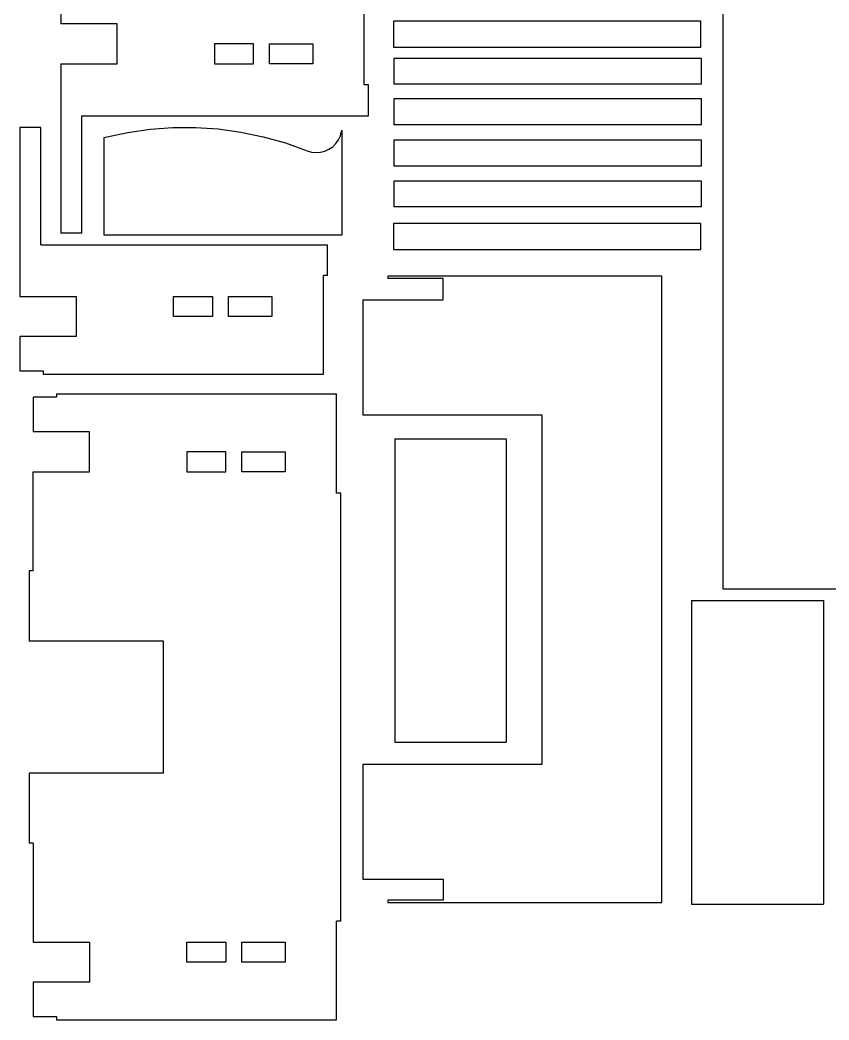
# Model space of a CAD drawing. Extents: x -2756 to 2933, y -1489 to 1592.
# Drawn here: x -551 to 630, y -1013 to 447 of the extents above; entities that cross this region are included whole.
import ezdxf

# ---------------------------------------------------------------- set-up
doc = ezdxf.new("R2010")
doc.units = 0
doc.layers.get('0').update_dxf_attribs({"linetype": 'CONTINUOUS'})

msp = doc.modelspace()

# ---------------------------------------------------------------- linework, layer by layer
for p, q in [((474.8, 530.2), (474.8, -383.6)), ((-48.6, 351.9), (-48.6, 496.6)), ((-491.4, 491.6), (-491.4, 441)), ((-409.4, 441), (-491.4, 441)), ((-409.4, 382.7), (-409.4, 441)), ((-6, 444.8), (-6, 406.8)), ((442.7, 444.8), (-6, 444.8)), ((442.7, 406.8), (442.7, 444.8)), ((-267.4, 412), (-267.4, 382.9)), ((-210.4, 412), (-267.4, 412)), ((-210.4, 382.9), (-210.4, 412)), ((-186.9, 382.9), (-186.9, 412)), ((-186.9, 412), (-123.7, 412)), ((-123.7, 412), (-123.7, 382.9)), ((-6, 406.8), (442.7, 406.8)), ((-491.4, 382.7), (-491.4, 135.6)), ((-491.4, 382.7), (-409.4, 382.7)), ((-267.4, 382.9), (-210.4, 382.9)), ((-123.7, 382.9), (-186.9, 382.9)), ((443.4, 390.6), (-5.4, 390.6)), ((-5.4, 390.6), (-5.4, 352.9)), ((443.4, 352.9), (443.4, 390.6)), ((-42.6, 351.9), (-48.6, 351.9)), ((-42.6, 306.6), (-42.6, 351.9)), ((443.4, 352.9), (-5.4, 352.9)), ((443.4, 331.4), (-5.4, 331.4)), ((-5.4, 331.4), (-5.4, 293.7)), ((443.4, 293.7), (443.4, 331.4)), ((-460.8, 306.6), (-42.6, 306.6)), ((-460.8, 135.6), (-460.8, 306.6)), ((443.4, 293.7), (-5.4, 293.7)), ((-520.6, 289.8), (-551.2, 289.8)), ((-551.2, 289.8), (-551.2, 43.2)), ((-520.6, 118.7), (-520.6, 289.8)), ((-426.6, 275.6), (-394, 282.6)), ((-394, 282.6), (-361.1, 287.2)), ((-361.1, 287.2), (-328, 289.6)), ((-328, 289.6), (-294.8, 289.7)), ((-294.8, 289.7), (-261.7, 287.6)), ((-261.7, 287.6), (-228.7, 283.1)), ((-228.7, 283.1), (-196.1, 276.3)), ((-86.2, 271.8), (-83.4, 277.7)), ((-83.4, 277.7), (-81.7, 284.1)), ((-81.7, 284.1), (-81.6, 285.8)), ((-81.6, 285.8), (-81.6, 132.8)), ((-428.2, 275.1), (-426.6, 275.6)), ((-428.2, 132.8), (-428.2, 275.1)), ((-196.1, 276.3), (-163.8, 267.3)), ((-163.8, 267.3), (-132.1, 255.9)), ((-94.7, 261.7), (-90, 266.4)), ((-90, 266.4), (-86.2, 271.8)), ((443.4, 271.2), (-5.4, 271.2)), ((-5.4, 271.2), (-5.4, 233.5)), ((443.4, 233.5), (443.4, 271.2)), ((-132.1, 255.9), (-125.7, 254)), ((-125.7, 254), (-119.2, 253.3)), ((-119.2, 253.3), (-112.7, 253.7)), ((-112.7, 253.7), (-106.3, 255.3)), ((-106.3, 255.3), (-100.2, 258)), ((-100.2, 258), (-94.7, 261.7)), ((443.4, 233.5), (-5.4, 233.5)), ((443.4, 211.6), (-5.4, 211.6)), ((-5.4, 211.6), (-5.4, 173.9)), ((443.4, 173.9), (443.4, 211.6)), ((443.4, 173.9), (-5.4, 173.9)), ((-6, 149.8), (-6, 111.8)), ((442.7, 149.8), (-6, 149.8)), ((442.7, 111.8), (442.7, 149.8)), ((-460.8, 135.6), (-491.4, 135.6)), ((-81.6, 132.8), (-428.2, 132.8)), ((-520.6, 118.7), (-102.4, 118.7)), ((-102.4, 73.9), (-102.4, 118.7)), ((-6, 111.8), (442.7, 111.8)), ((-108.4, -70.4), (-108.4, 73.9)), ((-102.4, 73.9), (-108.4, 73.9)), ((385.8, 72.6), (-14.4, 72.6)), ((-14.4, 72.6), (-14.4, 69.3)), ((66.4, 69.3), (-14.4, 69.3)), ((66.4, 38.1), (66.4, 69.3)), ((385.8, -841.2), (385.8, 72.6)), ((-551.2, 43.2), (-469.2, 43.2)), ((-469.2, 43.2), (-469.2, -15.1)), ((-327.2, 14), (-327.2, 43)), ((-327.2, 43), (-270.2, 43)), ((-270.2, 43), (-270.2, 14)), ((-246.8, 43), (-183.4, 43)), ((-246.8, 14), (-246.8, 43)), ((-183.4, 43), (-183.4, 14)), ((-51, 38.1), (66.4, 38.1)), ((-51, 38.1), (-51, -129.4)), ((-270.2, 14), (-327.2, 14)), ((-183.4, 14), (-246.8, 14)), ((-551.2, -15.1), (-551.2, -65.4)), ((-469.2, -15.1), (-551.2, -15.1)), ((-551.2, -65.4), (-517.2, -65.4)), ((-517.2, -65.4), (-517.2, -70.4)), ((-517.2, -70.4), (-108.4, -70.4)), ((-497.8, -99), (-89, -99)), ((-497.8, -99), (-497.8, -104)), ((-89, -243.7), (-89, -99)), ((-531.8, -104), (-531.8, -154.6)), ((-497.8, -104), (-531.8, -104)), ((-51, -129.4), (210.5, -129.4)), ((210.5, -129.4), (210.5, -639.8)), ((-449.8, -154.6), (-531.8, -154.6)), ((-449.8, -212.9), (-449.8, -154.6)), ((-3.9, -164.4), (158.5, -164.4)), ((-3.9, -164.4), (-3.9, -607.2)), ((158.5, -164.4), (158.5, -607.2)), ((-250.8, -183.6), (-307.8, -183.6)), ((-307.8, -183.6), (-307.8, -212.7)), ((-250.8, -212.7), (-250.8, -183.6)), ((-227.3, -212.7), (-227.3, -183.6)), ((-227.3, -183.6), (-164.1, -183.6)), ((-164.1, -183.6), (-164.1, -212.7)), ((-531.8, -212.9), (-449.8, -212.9)), ((-531.8, -357.5), (-531.8, -212.9)), ((-307.8, -212.7), (-250.8, -212.7)), ((-164.1, -212.7), (-227.3, -212.7)), ((-83, -243.7), (-89, -243.7)), ((-83, -868.5), (-83, -243.7)), ((-537.8, -357.5), (-537.8, -460)), ((-531.8, -357.5), (-537.8, -357.5)), ((474.8, -383.6), (875.1, -383.6)), ((428.9, -400.8), (621.7, -400.8)), ((428.9, -400.8), (428.9, -843.6)), ((621.7, -400.8), (621.7, -843.6)), ((-341.8, -460), (-537.8, -460)), ((-341.8, -652.6), (-341.8, -460)), ((-3.9, -607.2), (158.5, -607.2)), ((-51, -639.8), (-51, -807.5)), ((210.5, -639.8), (-51, -639.8)), ((-341.8, -652.6), (-537.8, -652.6)), ((-537.8, -652.6), (-537.8, -754.8)), ((-531.8, -754.8), (-537.8, -754.8)), ((-531.8, -754.8), (-531.8, -899.2)), ((-51, -807.5), (66.4, -807.5)), ((66.4, -807.5), (66.4, -837.9)), ((-14.4, -837.9), (-14.4, -841.2)), ((66.4, -837.9), (-14.4, -837.9)), ((-14.4, -841.2), (385.8, -841.2)), ((428.9, -843.6), (621.7, -843.6)), ((-89, -1012.8), (-89, -868.5)), ((-83, -868.5), (-89, -868.5)), ((-531.8, -899.2), (-449.8, -899.2)), ((-449.8, -899.2), (-449.8, -957.5)), ((-307.8, -928.4), (-307.8, -899.4)), ((-307.8, -899.4), (-250.8, -899.4)), ((-250.8, -899.4), (-250.8, -928.4)), ((-227.4, -928.4), (-227.4, -899.4)), ((-227.4, -899.4), (-164, -899.4)), ((-164, -899.4), (-164, -928.4)), ((-250.8, -928.4), (-307.8, -928.4)), ((-164, -928.4), (-227.4, -928.4)), ((-531.8, -957.5), (-531.8, -1007.8)), ((-449.8, -957.5), (-531.8, -957.5)), ((-531.8, -1007.8), (-497.8, -1007.8)), ((-497.8, -1007.8), (-497.8, -1012.8)), ((-497.8, -1012.8), (-89, -1012.8))]:
    msp.add_line(p, q)

doc.saveas('drawing.dxf')
